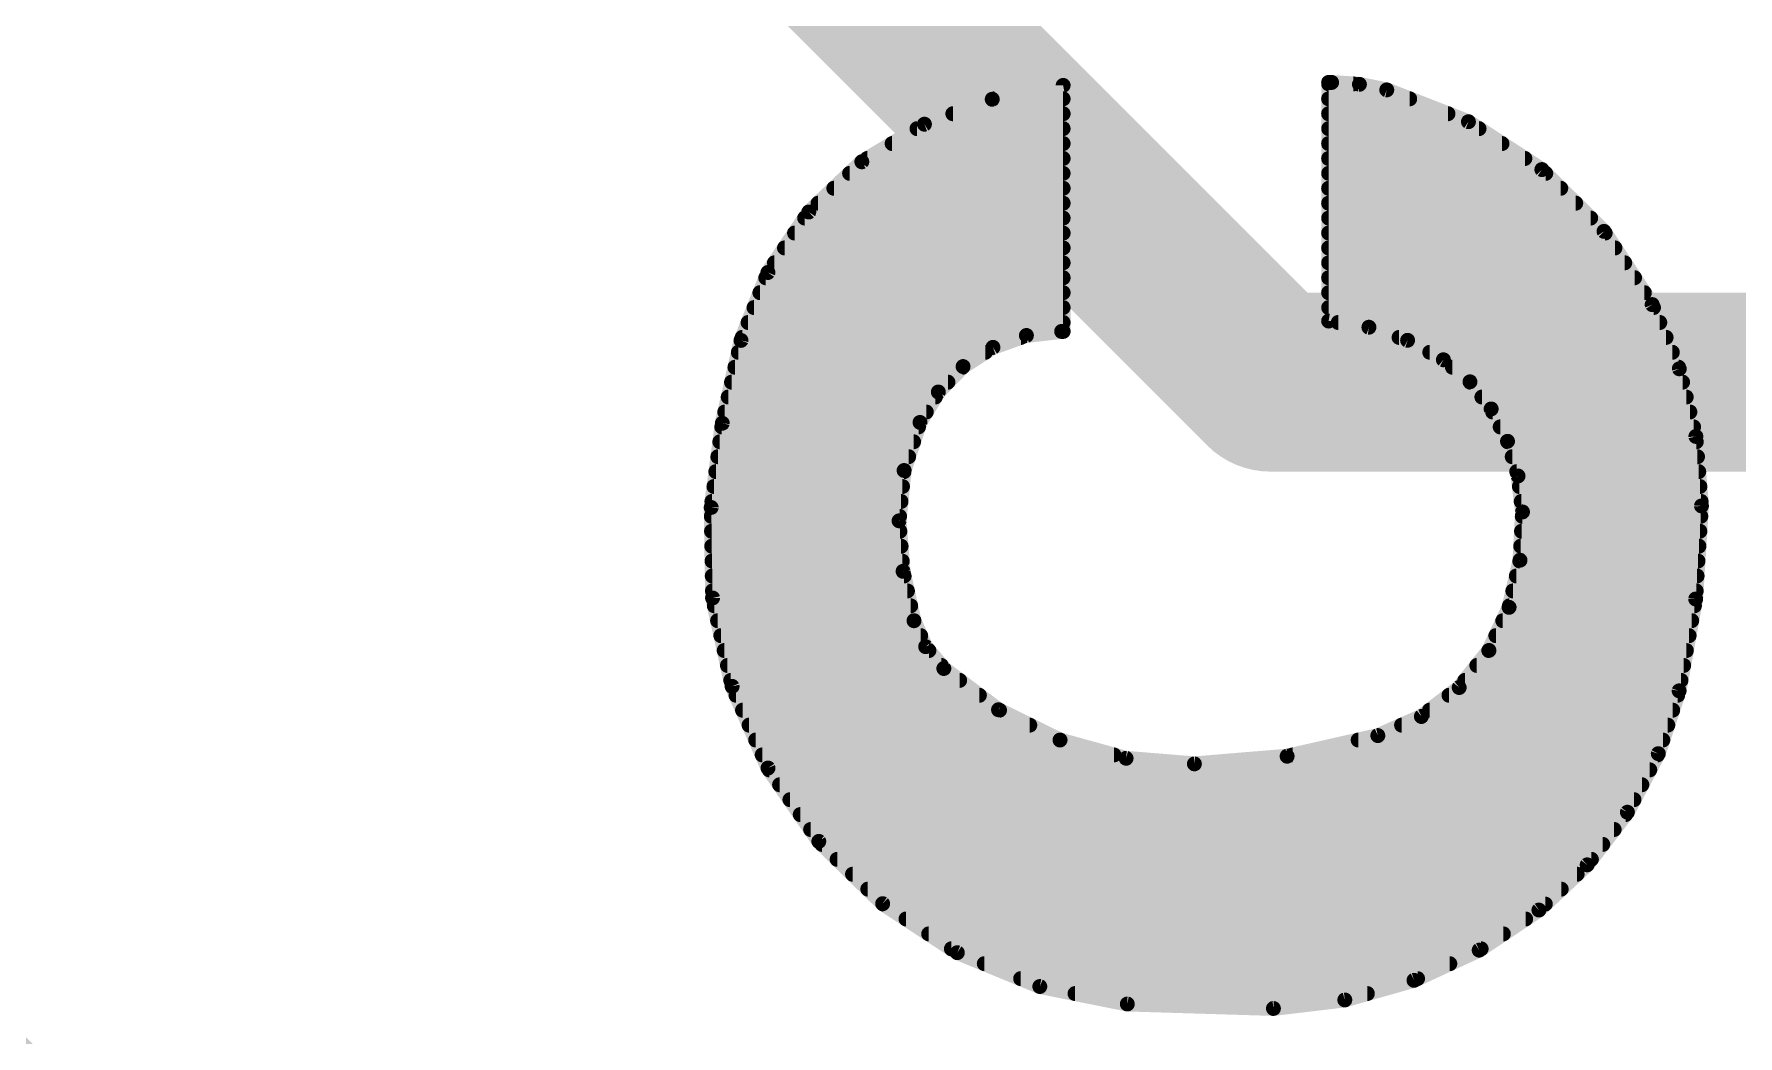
# Model space of a CAD drawing. Extents: x -0.1 to 52.8, y -11.4 to 50.9.
# Drawn here: x 28.374 to 31.276, y 21.746 to 23.453 of the extents above; entities that cross this region are included whole.
import ezdxf

# ---------------------------------------------------------------- set-up
doc = ezdxf.new("R2010")
doc.units = 0
for name, color, linetype in [('1', 12, 'CONTINUOUS'), ('16', 132, 'CONTINUOUS'), ('21', 41, 'CONTINUOUS')]:
    doc.layers.add(name, color=color, linetype=linetype)

msp = doc.modelspace()

# ---------------------------------------------------------------- linework, layer by layer
at = {"layer": '1', "const_width": 0.3048}
for points in [[(30.48, 22.86), (27.94, 25.4)], [(34.29, 22.86), (30.48, 22.86)]]:
    msp.add_lwpolyline(points, dxfattribs=at)
at = {"layer": '1', "const_width": 0.1524}
for points in [[(30.48, 22.9362, 1), (30.48, 22.7838)], [(30.4261, 22.8061, 1), (30.5339, 22.9139)]]:
    msp.add_lwpolyline(points, format="xyb", dxfattribs=at)
at = {"layer": '16', "const_width": 0.8128}
msp.add_lwpolyline([(30.48, 19.05), (26.67, 22.86)], dxfattribs=at)
at = {"layer": '21', "const_width": 0.0254}
for points in [[(30.0062, 23.3419), (30.1269, 23.3655)], [(30.1269, 23.3655), (30.1269, 22.9464)], [(30.5791, 22.9641), (30.5791, 23.3705)], [(30.5791, 23.3705), (30.5841, 23.3705)], [(30.5791, 23.368), (30.6213, 23.368)], [(30.5841, 23.3705), (30.6315, 23.3673)], [(30.6315, 23.3673), (30.6781, 23.3578)], [(30.6781, 23.3578), (30.8172, 23.3036)], [(29.8907, 23.2994), (30.0062, 23.3419)], [(30.01, 23.3426), (30.1269, 23.3426)], [(30.5791, 23.3426), (30.7171, 23.3426)], [(29.784, 23.2354), (29.8907, 23.2994)], [(29.878, 23.2918), (30.1269, 23.2918)], [(29.9391, 23.3172), (30.1269, 23.3172)], [(30.5791, 23.3172), (30.7823, 23.3172)], [(30.5791, 23.2918), (30.8353, 23.2918)], [(30.8172, 23.3036), (30.9423, 23.2221)], [(29.8357, 23.2664), (30.1269, 23.2664)], [(30.5791, 23.2664), (30.8743, 23.2664)], [(29.6938, 23.1498), (29.784, 23.2354)], [(29.7934, 23.241), (30.1269, 23.241)], [(30.5791, 23.241), (30.9133, 23.241)], [(29.7632, 23.2156), (30.1269, 23.2156)], [(30.5791, 23.2156), (30.9489, 23.2156)], [(30.9423, 23.2221), (31.0481, 23.1168)], [(29.7364, 23.1902), (30.1269, 23.1902)], [(30.5791, 23.1902), (30.9744, 23.1902)], [(29.6241, 23.0468), (29.6938, 23.1498)], [(29.7096, 23.1648), (30.1269, 23.1648)], [(30.5791, 23.1648), (30.9999, 23.1648)], [(29.6867, 23.1394), (30.1269, 23.1394)], [(30.5791, 23.1394), (31.0254, 23.1394)], [(31.0481, 23.1168), (31.1302, 22.9921)], [(29.6524, 23.0886), (30.1269, 23.0886)], [(29.6695, 23.114), (30.1269, 23.114)], [(30.5791, 23.114), (31.05, 23.114)], [(30.5791, 23.0886), (31.0667, 23.0886)], [(29.6352, 23.0632), (30.1269, 23.0632)], [(30.5791, 23.0632), (31.0834, 23.0632)], [(29.5783, 22.9311), (29.6241, 23.0468)], [(29.6205, 23.0378), (30.1269, 23.0378)], [(30.5791, 23.0378), (31.1001, 23.0378)], [(29.6105, 23.0124), (30.1269, 23.0124)], [(30.5791, 23.0124), (31.1168, 23.0124)], [(29.6004, 22.987), (30.1269, 22.987)], [(30.5791, 22.987), (31.1324, 22.987)], [(31.1302, 22.9921), (31.1763, 22.8828)], [(29.5904, 22.9616), (30.1269, 22.9616)], [(30.1244, 22.9464), (30.0643, 22.9395)], [(30.1269, 22.9464), (30.1244, 22.9464)], [(30.6478, 22.9535), (30.5791, 22.9641)], [(30.5954, 22.9616), (31.1431, 22.9616)], [(30.7136, 22.9313), (30.6478, 22.9535)], [(29.5464, 22.79), (29.5783, 22.9311)], [(29.5803, 22.9362), (30.055, 22.9362)], [(30.0074, 22.9192), (29.9565, 22.8865)], [(30.0643, 22.9395), (30.0074, 22.9192)], [(30.6991, 22.9362), (31.1538, 22.9362)], [(30.7746, 22.8981), (30.7136, 22.9313)], [(29.568, 22.8854), (29.9554, 22.8854)], [(29.5737, 22.9108), (29.9943, 22.9108)], [(29.9565, 22.8865), (29.9143, 22.8432)], [(30.7513, 22.9108), (31.1645, 22.9108)], [(30.8198, 22.8606), (30.7746, 22.8981)], [(30.7899, 22.8854), (31.1752, 22.8854)], [(29.5622, 22.86), (29.9307, 22.86)], [(30.8559, 22.8143), (30.8198, 22.8606)], [(30.8203, 22.86), (31.1819, 22.86)], [(31.1763, 22.8828), (31.2046, 22.7675)], [(29.5565, 22.8346), (29.9092, 22.8346)], [(29.9143, 22.8432), (29.8831, 22.7914)], [(30.8401, 22.8346), (31.1881, 22.8346)], [(29.5507, 22.8092), (29.8938, 22.8092)], [(30.8838, 22.7593), (30.8559, 22.8143)], [(30.8585, 22.8092), (31.1943, 22.8092)], [(29.5275, 22.6466), (29.5464, 22.79)], [(29.5456, 22.7838), (29.8806, 22.7838)], [(29.8831, 22.7914), (29.8561, 22.7096)], [(30.8713, 22.7838), (31.2006, 22.7838)], [(31.2046, 22.7675), (31.2141, 22.6492)], [(29.5422, 22.7584), (29.8722, 22.7584)], [(30.9017, 22.7002), (30.8838, 22.7593)], [(30.884, 22.7584), (31.2053, 22.7584)], [(29.5389, 22.733), (29.8638, 22.733)], [(29.8561, 22.7096), (29.8475, 22.6238)], [(30.8918, 22.733), (31.2073, 22.733)], [(29.5322, 22.6822), (29.8533, 22.6822)], [(29.5355, 22.7076), (29.8559, 22.7076)], [(30.8995, 22.7076), (31.2094, 22.7076)], [(30.9093, 22.639), (30.9017, 22.7002)], [(30.904, 22.6822), (31.2114, 22.6822)], [(29.5288, 22.6568), (29.8508, 22.6568)], [(30.9071, 22.6568), (31.2135, 22.6568)], [(29.5299, 22.4924), (29.5275, 22.6466)], [(29.5277, 22.6314), (29.8483, 22.6314)], [(29.8475, 22.6238), (29.8543, 22.5378)], [(30.905, 22.5567), (30.9093, 22.639)], [(30.9089, 22.6314), (31.213, 22.6314)], [(31.2141, 22.6492), (31.2042, 22.4906)], [(29.5281, 22.606), (29.8489, 22.606)], [(30.9076, 22.606), (31.2114, 22.606)], [(29.5285, 22.5806), (29.8509, 22.5806)], [(30.9063, 22.5806), (31.2098, 22.5806)], [(29.5289, 22.5552), (29.8529, 22.5552)], [(29.8543, 22.5378), (29.8729, 22.4536)], [(30.8864, 22.4765), (30.905, 22.5567)], [(30.9047, 22.5552), (31.2082, 22.5552)], [(29.5293, 22.5298), (29.8561, 22.5298)], [(30.8988, 22.5298), (31.2067, 22.5298)], [(29.5297, 22.5044), (29.8617, 22.5044)], [(29.5631, 22.3418), (29.5299, 22.4924)], [(29.5328, 22.479), (29.8673, 22.479)], [(30.887, 22.479), (31.2021, 22.479)], [(30.8929, 22.5044), (31.2051, 22.5044)], [(31.2042, 22.4906), (31.176, 22.3342)], [(29.5384, 22.4536), (29.8729, 22.4536)], [(29.8729, 22.4536), (29.8927, 22.4095)], [(30.8521, 22.4031), (30.8864, 22.4765)], [(30.8757, 22.4536), (31.1975, 22.4536)], [(29.544, 22.4282), (29.8843, 22.4282)], [(30.8639, 22.4282), (31.193, 22.4282)], [(29.5496, 22.4028), (29.8983, 22.4028)], [(29.8927, 22.4095), (29.9237, 22.3723)], [(30.8014, 22.3399), (30.8521, 22.4031)], [(30.8519, 22.4028), (31.1884, 22.4028)], [(29.5552, 22.3774), (29.9195, 22.3774)], [(29.9237, 22.3723), (30.0169, 22.302)], [(30.8315, 22.3774), (31.1838, 22.3774)], [(29.5609, 22.352), (29.9506, 22.352)], [(29.6242, 22.2027), (29.5631, 22.3418)], [(30.7371, 22.2906), (30.8014, 22.3399)], [(30.8111, 22.352), (31.1792, 22.352)], [(31.176, 22.3342), (31.1406, 22.2272)], [(29.5698, 22.3266), (29.9843, 22.3266)], [(30.7841, 22.3266), (31.1735, 22.3266)], [(29.5809, 22.3012), (30.0186, 22.3012)], [(29.5921, 22.2758), (30.0701, 22.2758)], [(30.0169, 22.302), (30.1216, 22.2504)], [(30.6629, 22.258), (30.7371, 22.2906)], [(30.7034, 22.2758), (31.1567, 22.2758)], [(30.7509, 22.3012), (31.1651, 22.3012)], [(29.6033, 22.2504), (30.1217, 22.2504)], [(30.1216, 22.2504), (30.2341, 22.2193)], [(30.5084, 22.2229), (30.6629, 22.258)], [(30.6294, 22.2504), (31.1483, 22.2504)], [(29.6144, 22.225), (30.2136, 22.225)], [(30.2341, 22.2193), (30.3505, 22.2098)], [(30.3505, 22.2098), (30.5084, 22.2229)], [(30.5176, 22.225), (31.1394, 22.225)], [(31.1406, 22.2272), (31.0879, 22.1275)], [(29.7108, 22.0778), (29.6242, 22.2027)], [(29.6264, 22.1996), (31.126, 22.1996)], [(29.644, 22.1742), (31.1126, 22.1742)], [(29.6616, 22.1488), (31.0992, 22.1488)], [(29.6792, 22.1234), (31.0848, 22.1234)], [(31.0879, 22.1275), (31.0195, 22.0379)], [(29.6968, 22.098), (31.0654, 22.098)], [(29.8196, 21.9717), (29.7108, 22.0778)], [(29.7161, 22.0726), (31.046, 22.0726)], [(29.7421, 22.0472), (31.0266, 22.0472)], [(29.7682, 22.0218), (31.0023, 22.0218)], [(31.0195, 22.0379), (30.9372, 21.9608)], [(29.7942, 21.9964), (30.9752, 21.9964)], [(29.9466, 21.8883), (29.8196, 21.9717)], [(29.8206, 21.971), (30.9481, 21.971)], [(30.9372, 21.9608), (30.8355, 21.8926)], [(29.8593, 21.9456), (30.9146, 21.9456)], [(29.8979, 21.9202), (30.8767, 21.9202)], [(29.9366, 21.8948), (30.8388, 21.8948)], [(30.0872, 21.8306), (29.9466, 21.8883)], [(29.9926, 21.8694), (30.7855, 21.8694)], [(30.8355, 21.8926), (30.7244, 21.8411)], [(30.0545, 21.844), (30.7306, 21.844)], [(30.7244, 21.8411), (30.6067, 21.8077)], [(30.2362, 21.8008), (30.0872, 21.8306)], [(30.1472, 21.8186), (30.645, 21.8186)], [(30.4851, 21.7932), (30.2362, 21.8008)], [(30.6067, 21.8077), (30.4851, 21.7932)]]:
    msp.add_lwpolyline(points, dxfattribs=at)
at = {"layer": '21', "const_width": 0.0127}
for points in [[(30.1333, 23.3655, 1), (30.1206, 23.3655)], [(30.1281, 23.3593, 1), (30.1257, 23.3717)], [(30.5855, 23.3705, 1), (30.5727, 23.3705)], [(30.5791, 23.3769, 1), (30.5791, 23.3641)], [(30.5791, 23.3744, 1), (30.5791, 23.3617)], [(30.5845, 23.3768, 1), (30.5837, 23.3642)], [(30.5841, 23.3641, 1), (30.5841, 23.3769)], [(30.6213, 23.3617, 1), (30.6213, 23.3744)], [(30.6328, 23.3735, 1), (30.6303, 23.3611)], [(30.6311, 23.361, 1), (30.632, 23.3736)], [(30.6804, 23.3637, 1), (30.6758, 23.3519)], [(30.6768, 23.3516, 1), (30.6794, 23.364)], [(30.0049, 23.3481, 1), (30.0074, 23.3356)], [(30.01, 23.349, 1), (30.01, 23.3362)], [(30.0084, 23.3359, 1), (30.004, 23.3478)], [(30.1269, 23.3362, 1), (30.1269, 23.349)], [(30.5791, 23.349, 1), (30.5791, 23.3362)], [(30.7171, 23.3362, 1), (30.7171, 23.349)], [(29.878, 23.2982, 1), (29.878, 23.2855)], [(29.8885, 23.3054, 1), (29.8929, 23.2934)], [(29.894, 23.294, 1), (29.8874, 23.3048)], [(29.9391, 23.3236, 1), (29.9391, 23.3108)], [(30.1269, 23.3108, 1), (30.1269, 23.3236)], [(30.1269, 23.2855, 1), (30.1269, 23.2982)], [(30.5791, 23.3236, 1), (30.5791, 23.3108)], [(30.5791, 23.2982, 1), (30.5791, 23.2855)], [(30.7823, 23.3108, 1), (30.7823, 23.3236)], [(30.8207, 23.3089, 1), (30.8137, 23.2983)], [(30.8149, 23.2977, 1), (30.8195, 23.3095)], [(30.8353, 23.2855, 1), (30.8353, 23.2982)], [(29.8357, 23.2728, 1), (29.8357, 23.26)], [(30.1269, 23.26, 1), (30.1269, 23.2728)], [(30.5791, 23.2728, 1), (30.5791, 23.26)], [(30.8743, 23.26, 1), (30.8743, 23.2728)], [(29.7808, 23.2408, 1), (29.7873, 23.2299)], [(29.7884, 23.2308, 1), (29.7797, 23.24)], [(29.7934, 23.2474, 1), (29.7934, 23.2346)], [(30.1269, 23.2346, 1), (30.1269, 23.2474)], [(30.5791, 23.2474, 1), (30.5791, 23.2346)], [(30.9133, 23.2346, 1), (30.9133, 23.2474)], [(29.7632, 23.222, 1), (29.7632, 23.2093)], [(30.1269, 23.2093, 1), (30.1269, 23.222)], [(30.5791, 23.222, 1), (30.5791, 23.2093)], [(30.9468, 23.2266, 1), (30.9378, 23.2176)], [(30.9388, 23.2168, 1), (30.9458, 23.2274)], [(30.9489, 23.2093, 1), (30.9489, 23.222)], [(29.7364, 23.1966, 1), (29.7364, 23.1838)], [(30.1269, 23.1838, 1), (30.1269, 23.1966)], [(30.5791, 23.1966, 1), (30.5791, 23.1838)], [(30.9744, 23.1838, 1), (30.9744, 23.1966)], [(29.6894, 23.1544, 1), (29.6981, 23.1452)], [(29.699, 23.1463, 1), (29.6885, 23.1534)], [(29.7096, 23.1712, 1), (29.7096, 23.1584)], [(30.1269, 23.1584, 1), (30.1269, 23.1712)], [(30.5791, 23.1712, 1), (30.5791, 23.1584)], [(30.9999, 23.1584, 1), (30.9999, 23.1712)], [(29.6867, 23.1458, 1), (29.6867, 23.1331)], [(30.1269, 23.1331, 1), (30.1269, 23.1458)], [(30.5791, 23.1458, 1), (30.5791, 23.1331)], [(31.0254, 23.1331, 1), (31.0254, 23.1458)], [(31.0534, 23.1203, 1), (31.0428, 23.1133)], [(29.6524, 23.095, 1), (29.6524, 23.0822)], [(29.6695, 23.1204, 1), (29.6695, 23.1076)], [(30.1269, 23.1076, 1), (30.1269, 23.1204)], [(30.1269, 23.0822, 1), (30.1269, 23.095)], [(30.5791, 23.1204, 1), (30.5791, 23.1076)], [(30.5791, 23.095, 1), (30.5791, 23.0822)], [(31.0436, 23.1123, 1), (31.0526, 23.1213)], [(31.05, 23.1076, 1), (31.05, 23.1204)], [(31.0667, 23.0822, 1), (31.0667, 23.095)], [(29.6352, 23.0696, 1), (29.6352, 23.0569)], [(30.1269, 23.0569, 1), (30.1269, 23.0696)], [(30.5791, 23.0696, 1), (30.5791, 23.0569)], [(31.0834, 23.0569, 1), (31.0834, 23.0696)], [(29.6205, 23.0442, 1), (29.6205, 23.0314)], [(29.6188, 23.0503, 1), (29.6293, 23.0432)], [(29.63, 23.0444, 1), (29.6182, 23.0491)], [(30.1269, 23.0314, 1), (30.1269, 23.0442)], [(30.5791, 23.0442, 1), (30.5791, 23.0314)], [(31.1001, 23.0314, 1), (31.1001, 23.0442)], [(29.6105, 23.0188, 1), (29.6105, 23.006)], [(30.1269, 23.006, 1), (30.1269, 23.0188)], [(30.5791, 23.0188, 1), (30.5791, 23.006)], [(31.1168, 23.006, 1), (31.1168, 23.0188)], [(29.6004, 22.9934, 1), (29.6004, 22.9807)], [(30.1269, 22.9807, 1), (30.1269, 22.9934)], [(30.5791, 22.9934, 1), (30.5791, 22.9807)], [(31.1361, 22.9946, 1), (31.1243, 22.9896)], [(31.1249, 22.9886, 1), (31.1355, 22.9956)], [(31.1324, 22.9807, 1), (31.1324, 22.9934)], [(29.5904, 22.968, 1), (29.5904, 22.9552)], [(30.1244, 22.9528, 1), (30.1244, 22.94)], [(30.1251, 22.9401, 1), (30.1237, 22.9527)], [(30.1269, 22.9552, 1), (30.1269, 22.968)], [(30.1269, 22.94, 1), (30.1269, 22.9528)], [(30.5727, 22.9641, 1), (30.5855, 22.9641)], [(30.5801, 22.9704, 1), (30.5781, 22.9578)], [(30.5954, 22.968, 1), (30.5954, 22.9552)], [(30.6498, 22.9596, 1), (30.6457, 22.9475)], [(30.6468, 22.9473, 1), (30.6487, 22.9598)], [(31.1431, 22.9552, 1), (31.1431, 22.968)], [(29.5724, 22.9334, 1), (29.5842, 22.9288)], [(29.5845, 22.9297, 1), (29.5721, 22.9325)], [(29.5803, 22.9426, 1), (29.5803, 22.9298)], [(30.0052, 22.9252, 1), (30.0095, 22.9132)], [(30.0108, 22.9139, 1), (30.0039, 22.9246)], [(30.055, 22.9298, 1), (30.055, 22.9426)], [(30.0636, 22.9458, 1), (30.065, 22.9332)], [(30.0665, 22.9335, 1), (30.0622, 22.9455)], [(30.1206, 22.9464, 1), (30.1333, 22.9464)], [(30.6991, 22.9426, 1), (30.6991, 22.9298)], [(30.7166, 22.9369, 1), (30.7106, 22.9257)], [(30.7116, 22.9253, 1), (30.7156, 22.9373)], [(31.1538, 22.9298, 1), (31.1538, 22.9426)], [(29.568, 22.8918, 1), (29.568, 22.879)], [(29.5737, 22.9172, 1), (29.5737, 22.9045)], [(29.9531, 22.8919, 1), (29.9599, 22.8812)], [(29.961, 22.8821, 1), (29.9519, 22.891)], [(29.9554, 22.879, 1), (29.9554, 22.8918)], [(29.9943, 22.9045, 1), (29.9943, 22.9172)], [(30.7513, 22.9172, 1), (30.7513, 22.9045)], [(30.7787, 22.903, 1), (30.7705, 22.8932)], [(30.7716, 22.8925, 1), (30.7776, 22.9037)], [(30.7899, 22.8918, 1), (30.7899, 22.879)], [(31.1645, 22.9045, 1), (31.1645, 22.9172)], [(31.1752, 22.879, 1), (31.1752, 22.8918)], [(29.5622, 22.8664, 1), (29.5622, 22.8536)], [(29.9307, 22.8536, 1), (29.9307, 22.8664)], [(30.8248, 22.8645, 1), (30.8148, 22.8567)], [(30.8203, 22.8664, 1), (30.8203, 22.8536)], [(30.8157, 22.8557, 1), (30.8238, 22.8655)], [(31.1825, 22.8843, 1), (31.1702, 22.8813)], [(31.1705, 22.8803, 1), (31.1822, 22.8852)], [(31.1819, 22.8536, 1), (31.1819, 22.8664)], [(29.5565, 22.841, 1), (29.5565, 22.8283)], [(29.9098, 22.8476, 1), (29.9189, 22.8388)], [(29.9198, 22.8399, 1), (29.9089, 22.8465)], [(29.9092, 22.8283, 1), (29.9092, 22.841)], [(30.8401, 22.841, 1), (30.8401, 22.8283)], [(31.1881, 22.8283, 1), (31.1881, 22.841)], [(29.5507, 22.8156, 1), (29.5507, 22.8028)], [(29.8938, 22.8028, 1), (29.8938, 22.8156)], [(30.8616, 22.8172, 1), (30.8502, 22.8114)], [(30.8509, 22.8104, 1), (30.8609, 22.8182)], [(30.8585, 22.8156, 1), (30.8585, 22.8028)], [(31.1943, 22.8028, 1), (31.1943, 22.8156)], [(29.5456, 22.7902, 1), (29.5456, 22.7774)], [(29.5527, 22.7892, 1), (29.5401, 22.7908)], [(29.5402, 22.7914, 1), (29.5526, 22.7886)], [(29.8777, 22.7947, 1), (29.8885, 22.7881)], [(29.8891, 22.7894, 1), (29.8771, 22.7934)], [(29.8806, 22.7774, 1), (29.8806, 22.7902)], [(30.8713, 22.7902, 1), (30.8713, 22.7774)], [(31.2109, 22.768, 1), (31.1982, 22.767)], [(31.2006, 22.7774, 1), (31.2006, 22.7902)], [(29.5422, 22.7648, 1), (29.5422, 22.7521)], [(29.8722, 22.7521, 1), (29.8722, 22.7648)], [(30.8898, 22.7611, 1), (30.8777, 22.7574)], [(30.884, 22.7648, 1), (30.884, 22.7521)], [(30.8781, 22.7564, 1), (30.8894, 22.7621)], [(31.1984, 22.766, 1), (31.2107, 22.769)], [(31.2053, 22.7521, 1), (31.2053, 22.7648)], [(29.5389, 22.7394, 1), (29.5389, 22.7266)], [(29.8624, 22.7089, 1), (29.8498, 22.7102)], [(29.8638, 22.7266, 1), (29.8638, 22.7394)], [(30.8918, 22.7394, 1), (30.8918, 22.7266)], [(31.2073, 22.7266, 1), (31.2073, 22.7394)], [(29.5322, 22.6886, 1), (29.5322, 22.6759)], [(29.5355, 22.714, 1), (29.5355, 22.7012)], [(29.85, 22.7116, 1), (29.8621, 22.7076)], [(29.8533, 22.6759, 1), (29.8533, 22.6886)], [(29.8559, 22.7012, 1), (29.8559, 22.714)], [(30.8995, 22.714, 1), (30.8995, 22.7012)], [(30.908, 22.701, 1), (30.8954, 22.6995)], [(30.8957, 22.6984, 1), (30.9078, 22.7021)], [(30.904, 22.6886, 1), (30.904, 22.6759)], [(31.2094, 22.7012, 1), (31.2094, 22.714)], [(31.2114, 22.6759, 1), (31.2114, 22.6886)], [(29.5288, 22.6632, 1), (29.5288, 22.6504)], [(29.8508, 22.6504, 1), (29.8508, 22.6632)], [(30.9071, 22.6632, 1), (30.9071, 22.6504)], [(31.2135, 22.6504, 1), (31.2135, 22.6632)], [(29.5338, 22.6467, 1), (29.5212, 22.6465)], [(29.5212, 22.6474, 1), (29.5338, 22.6458)], [(29.5277, 22.6378, 1), (29.5277, 22.6251)], [(29.8538, 22.6243, 1), (29.8412, 22.6233)], [(29.8483, 22.6251, 1), (29.8483, 22.6378)], [(30.9089, 22.6378, 1), (30.9089, 22.6251)], [(30.9156, 22.6387, 1), (30.903, 22.6393)], [(30.903, 22.6382, 1), (30.9156, 22.6398)], [(31.2204, 22.6488, 1), (31.2078, 22.6496)], [(31.2078, 22.6487, 1), (31.2204, 22.6497)], [(31.213, 22.6251, 1), (31.213, 22.6378)], [(29.5281, 22.6124, 1), (29.5281, 22.5997)], [(29.8412, 22.6244, 1), (29.8538, 22.6232)], [(29.8489, 22.5997, 1), (29.8489, 22.6124)], [(30.9076, 22.6124, 1), (30.9076, 22.5997)], [(31.2114, 22.5997, 1), (31.2114, 22.6124)], [(29.5285, 22.587, 1), (29.5285, 22.5742)], [(29.8509, 22.5742, 1), (29.8509, 22.587)], [(30.9063, 22.587, 1), (30.9063, 22.5742)], [(31.2098, 22.5742, 1), (31.2098, 22.587)], [(29.5289, 22.5616, 1), (29.5289, 22.5489)], [(29.8605, 22.5392, 1), (29.8481, 22.5365)], [(29.8529, 22.5489, 1), (29.8529, 22.5616)], [(30.9047, 22.5616, 1), (30.9047, 22.5489)], [(30.8987, 22.5571, 1), (30.9114, 22.5564)], [(30.9112, 22.5553, 1), (30.8989, 22.5582)], [(31.2082, 22.5489, 1), (31.2082, 22.5616)], [(29.5293, 22.5362, 1), (29.5293, 22.5235)], [(29.848, 22.5373, 1), (29.8607, 22.5383)], [(29.8561, 22.5235, 1), (29.8561, 22.5362)], [(30.8988, 22.5362, 1), (30.8988, 22.5235)], [(31.2067, 22.5235, 1), (31.2067, 22.5362)], [(29.5297, 22.5108, 1), (29.5297, 22.498)], [(29.5235, 22.4923, 1), (29.5362, 22.4925)], [(29.5361, 22.4938, 1), (29.5237, 22.491)], [(29.5328, 22.4854, 1), (29.5328, 22.4727)], [(29.8617, 22.498, 1), (29.8617, 22.5108)], [(29.8673, 22.4727, 1), (29.8673, 22.4854)], [(30.887, 22.4854, 1), (30.887, 22.4727)], [(30.8929, 22.5108, 1), (30.8929, 22.498)], [(31.1979, 22.491, 1), (31.2106, 22.4902)], [(31.2105, 22.4895, 1), (31.198, 22.4917)], [(31.2021, 22.4727, 1), (31.2021, 22.4854)], [(31.2051, 22.498, 1), (31.2051, 22.5108)], [(29.5384, 22.46, 1), (29.5384, 22.4473)], [(29.8787, 22.4562, 1), (29.8671, 22.451)], [(29.8667, 22.4522, 1), (29.8791, 22.455)], [(29.8729, 22.4473, 1), (29.8729, 22.46)], [(30.8757, 22.46, 1), (30.8757, 22.4473)], [(30.8802, 22.4779, 1), (30.8926, 22.4751)], [(30.8922, 22.4738, 1), (30.8806, 22.4792)], [(31.1975, 22.4473, 1), (31.1975, 22.46)], [(29.544, 22.4346, 1), (29.544, 22.4218)], [(29.8843, 22.4218, 1), (29.8843, 22.4346)], [(30.8639, 22.4346, 1), (30.8639, 22.4218)], [(31.193, 22.4218, 1), (31.193, 22.4346)], [(29.5496, 22.4092, 1), (29.5496, 22.3965)], [(29.8976, 22.4135, 1), (29.8879, 22.4054)], [(29.8869, 22.4069, 1), (29.8985, 22.4121)], [(29.8983, 22.3965, 1), (29.8983, 22.4092)], [(30.8519, 22.4092, 1), (30.8519, 22.3965)], [(30.8464, 22.4057, 1), (30.8579, 22.4004)], [(30.8571, 22.3991, 1), (30.8472, 22.407)], [(31.1884, 22.3965, 1), (31.1884, 22.4092)], [(29.5552, 22.3838, 1), (29.5552, 22.3711)], [(29.9275, 22.3774, 1), (29.9199, 22.3672)], [(29.9188, 22.3682, 1), (29.9286, 22.3764)], [(29.9195, 22.3711, 1), (29.9195, 22.3838)], [(30.8315, 22.3838, 1), (30.8315, 22.3711)], [(31.1838, 22.3711, 1), (31.1838, 22.3838)], [(29.5609, 22.3584, 1), (29.5609, 22.3456)], [(29.5689, 22.3444, 1), (29.5573, 22.3392)], [(29.5569, 22.3404, 1), (29.5693, 22.3432)], [(29.9506, 22.3456, 1), (29.9506, 22.3584)], [(30.7965, 22.3439, 1), (30.8064, 22.3359)], [(30.8053, 22.3348, 1), (30.7975, 22.3449)], [(30.8111, 22.3584, 1), (30.8111, 22.3456)], [(31.182, 22.3322, 1), (31.17, 22.3362)], [(31.1792, 22.3456, 1), (31.1792, 22.3584)], [(29.5698, 22.333, 1), (29.5698, 22.3203)], [(29.9843, 22.3203, 1), (29.9843, 22.333)], [(30.7841, 22.333, 1), (30.7841, 22.3203)], [(31.1698, 22.3353, 1), (31.1822, 22.3331)], [(31.1735, 22.3203, 1), (31.1735, 22.333)], [(29.5809, 22.3076, 1), (29.5809, 22.2949)], [(29.5921, 22.2822, 1), (29.5921, 22.2694)], [(30.0197, 22.3077, 1), (30.0141, 22.2963)], [(30.0131, 22.2969, 1), (30.0207, 22.3071)], [(30.0186, 22.2949, 1), (30.0186, 22.3076)], [(30.0701, 22.2694, 1), (30.0701, 22.2822)], [(30.7034, 22.2822, 1), (30.7034, 22.2694)], [(30.7332, 22.2956, 1), (30.741, 22.2855)], [(30.7396, 22.2848, 1), (30.7345, 22.2964)], [(30.7509, 22.3076, 1), (30.7509, 22.2949)], [(31.1567, 22.2694, 1), (31.1567, 22.2822)], [(31.1651, 22.2949, 1), (31.1651, 22.3076)], [(29.6033, 22.2568, 1), (29.6033, 22.2441)], [(30.1233, 22.2565, 1), (30.1199, 22.2443)], [(30.1188, 22.2447, 1), (30.1244, 22.2561)], [(30.1217, 22.2441, 1), (30.1217, 22.2568)], [(30.6294, 22.2568, 1), (30.6294, 22.2441)], [(30.6603, 22.2638, 1), (30.6655, 22.2522)], [(30.6643, 22.2518, 1), (30.6615, 22.2642)], [(31.1483, 22.2441, 1), (31.1483, 22.2568)], [(29.6144, 22.2314, 1), (29.6144, 22.2187)], [(30.2136, 22.2187, 1), (30.2136, 22.2314)], [(30.2347, 22.2256, 1), (30.2336, 22.213)], [(30.2325, 22.2132, 1), (30.2358, 22.2254)], [(30.507, 22.2291, 1), (30.5098, 22.2167)], [(30.5089, 22.2166, 1), (30.5079, 22.2292)], [(30.5176, 22.2314, 1), (30.5176, 22.2187)], [(31.1345, 22.2292, 1), (31.1466, 22.2252)], [(31.1462, 22.2242, 1), (31.1349, 22.2301)], [(31.1394, 22.2187, 1), (31.1394, 22.2314)], [(29.6295, 22.2063, 1), (29.619, 22.1991)], [(29.6184, 22.2001, 1), (29.6301, 22.2052)], [(29.6264, 22.206, 1), (29.6264, 22.1932)], [(30.35, 22.2161, 1), (30.351, 22.2035)], [(30.35, 22.2035, 1), (30.351, 22.2161)], [(31.126, 22.1932, 1), (31.126, 22.206)], [(29.644, 22.1806, 1), (29.644, 22.1679)], [(31.1126, 22.1679, 1), (31.1126, 22.1806)], [(29.6616, 22.1552, 1), (29.6616, 22.1425)], [(31.0992, 22.1425, 1), (31.0992, 22.1552)], [(29.6792, 22.1298, 1), (29.6792, 22.117)], [(31.0823, 22.1304, 1), (31.0935, 22.1245)], [(31.093, 22.1236, 1), (31.0829, 22.1313)], [(31.0848, 22.117, 1), (31.0848, 22.1298)], [(29.6968, 22.1044, 1), (29.6968, 22.0917)], [(29.7152, 22.0823, 1), (29.7064, 22.0732)], [(29.7056, 22.0742, 1), (29.716, 22.0814)], [(29.7161, 22.079, 1), (29.7161, 22.0663)], [(31.046, 22.0663, 1), (31.046, 22.079)], [(31.0654, 22.0917, 1), (31.0654, 22.1044)], [(29.7421, 22.0536, 1), (29.7421, 22.0408)], [(31.0266, 22.0408, 1), (31.0266, 22.0536)], [(29.7682, 22.0282, 1), (29.7682, 22.0155)], [(31.0023, 22.0155, 1), (31.0023, 22.0282)], [(31.0144, 22.0417, 1), (31.0245, 22.034)], [(31.0238, 22.0332, 1), (31.0152, 22.0425)], [(29.7942, 22.0028, 1), (29.7942, 21.9901)], [(30.9752, 21.9901, 1), (30.9752, 22.0028)], [(29.8231, 21.977, 1), (29.8161, 21.9664)], [(29.8206, 21.9774, 1), (29.8206, 21.9646)], [(29.8151, 21.9671, 1), (29.824, 21.9762)], [(30.9329, 21.9654, 1), (30.9415, 21.9562)], [(30.9407, 21.9555, 1), (30.9337, 21.9661)], [(30.9481, 21.9646, 1), (30.9481, 21.9774)], [(29.8593, 21.952, 1), (29.8593, 21.9393)], [(30.9146, 21.9393, 1), (30.9146, 21.952)], [(29.8979, 21.9266, 1), (29.8979, 21.9139)], [(30.8767, 21.9139, 1), (30.8767, 21.9266)], [(29.9366, 21.9012, 1), (29.9366, 21.8884)], [(29.949, 21.8941, 1), (29.9442, 21.8824)], [(29.9431, 21.8829, 1), (29.9501, 21.8936)], [(29.9926, 21.8758, 1), (29.9926, 21.8631)], [(30.7855, 21.8631, 1), (30.7855, 21.8758)], [(30.832, 21.8979, 1), (30.8391, 21.8873)], [(30.8382, 21.8868, 1), (30.8329, 21.8983)], [(30.8388, 21.8884, 1), (30.8388, 21.9012)], [(30.0545, 21.8504, 1), (30.0545, 21.8377)], [(30.7218, 21.8469, 1), (30.7271, 21.8354)], [(30.7262, 21.835, 1), (30.7227, 21.8472)], [(30.7306, 21.8377, 1), (30.7306, 21.8504)], [(30.0884, 21.8368, 1), (30.0859, 21.8244)], [(30.0848, 21.8247, 1), (30.0896, 21.8365)], [(30.1472, 21.825, 1), (30.1472, 21.8122)], [(30.645, 21.8122, 1), (30.645, 21.825)], [(30.2364, 21.8071, 1), (30.236, 21.7945)], [(30.235, 21.7946, 1), (30.2374, 21.807)], [(30.4843, 21.7995, 1), (30.4859, 21.7869)], [(30.4849, 21.7869, 1), (30.4853, 21.7995)], [(30.6049, 21.8138, 1), (30.6084, 21.8016)], [(30.6074, 21.8014, 1), (30.6059, 21.814)]]:
    msp.add_lwpolyline(points, format="xyb", dxfattribs=at)

doc.saveas('drawing.dxf')
